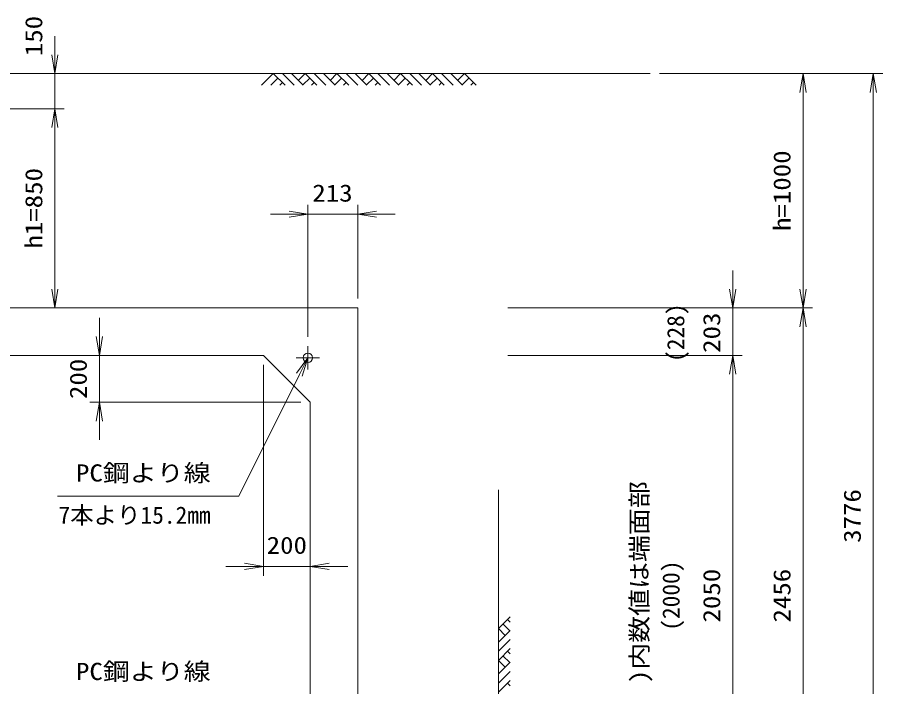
# Model space of a CAD drawing. Units: millimetres at full size. Extents: x 37600 to 71200, y -27760 to -4000.
# Drawn here: x 60550 to 64243, y -19867 to -17010 of the extents above; entities that cross this region are included whole.
import ezdxf
from ezdxf.enums import TextEntityAlignment as Align

# ---------------------------------------------------------------- set-up
doc = ezdxf.new("R2010")
doc.units = ezdxf.units.MM
doc.header["$LTSCALE"] = 80.0044
doc.linetypes.add('CHAIN', pattern=[18.5, 12, -1.5, 3.5, -1.5])
for name, color, linetype, lineweight in [('0_2', 4, 'Continuous', 13), ('寸法', 6, 'Continuous', 13), ('ﾊｯﾁﾝｸﾞ', 4, 'Continuous', 9)]:
    doc.layers.add(name, color=color, linetype=linetype, lineweight=lineweight)
doc.styles.add('ＭＳ ゴシック', font='')
doc.styles.get('ＭＳ ゴシック').set_extended_font_data('MS Gothic')

# ---------------------------------------------------------------- blocks, each defined once
blk = doc.blocks.new('open_arrow')
at = {"color": 0, "linetype": 'Continuous', "lineweight": -2}
blk.add_lwpolyline([(7.5, 1.25), (0, 0), (7.5, -1.25)], dxfattribs=at)

msp = doc.modelspace()

# ---------------------------------------------------------------- linework, layer by layer
at = {"layer": '0_2'}
msp.add_line((63250, -17250), (57150, -17250), dxfattribs=at)
at = {"layer": '0_2', "color": 2, "linetype": 'CHAIN'}
for p, q in [((61790, -18413), (61790, -18513)), ((61840, -18463), (61740, -18463))]:
    msp.add_line(p, q, dxfattribs=at)
at = {"layer": '0_2', "color": 3}
for points in [[(58397, -20706), (62003, -20706), (62003, -18250), (58397, -18250)], [(58800, -20503), (61600, -20503), (61800, -20303), (61800, -18653), (61600, -18453), (58800, -18453), (58600, -18653), (58600, -20303)]]:
    msp.add_lwpolyline(points, close=True, dxfattribs=at)
at = {"layer": '0_2'}
msp.add_lwpolyline([(62150, -21026), (62603, -21026), (62603, -19026)], dxfattribs=at)
at = {"layer": '0_2', "color": 3}
msp.add_circle((61790, -18463), 20, dxfattribs=at)
at = {"layer": '寸法'}
for p, q in [((60710, -17560), (60710, -17090)), ((59750, -17250), (60750, -17250)), ((63290, -17250), (64243, -17250)), ((63290, -17250), (63943, -17250)), ((63903, -18250), (63903, -17250)), ((64203, -17250), (64203, -21026)), ((59750, -17400), (60750, -17400)), ((59750, -17400), (60750, -17400)), ((60710, -18250), (60710, -17400)), ((61790, -18373), (61790, -17810)), ((62003, -18210), (62003, -17810)), ((62163, -17850), (61630, -17850)), ((63603, -18613), (63603, -18090)), ((59750, -18250), (60750, -18250)), ((62643, -18250), (63943, -18250)), ((62643, -18250), (63943, -18250)), ((62643, -18250), (63643, -18250)), ((63903, -18250), (63903, -20706)), ((60900, -18293), (60900, -18813)), ((61560, -18453), (60860, -18453)), ((62643, -18453), (63643, -18453)), ((62643, -18453), (63643, -18453)), ((63603, -18453), (63603, -20503)), ((61600, -18493), (61600, -19393)), ((61760, -18653), (60860, -18653)), ((61800, -18693), (61800, -19393)), ((61960, -19353), (61440, -19353))]:
    msp.add_line(p, q, dxfattribs=at)
msp.add_lwpolyline([(61790, -18463), (61754.22, -18534.55), (61495, -19053), (60721.67, -19053)], dxfattribs=at)
at = {"layer": 'ﾊｯﾁﾝｸﾞ'}
for p, q in [((61592.35, -17300), (61642.35, -17250)), ((61631.24, -17300), (61661.8, -17269.44)), ((61642.35, -17250), (61692.35, -17300)), ((61681.24, -17250), (61731.24, -17300)), ((61720.13, -17250), (61770.13, -17300)), ((61749.18, -17279.05), (61778.24, -17250)), ((61768.63, -17298.5), (61797.68, -17269.44)), ((61778.24, -17250), (61828.24, -17300)), ((61817.13, -17250), (61867.13, -17300)), ((61856.02, -17250), (61906.02, -17300)), ((61885.07, -17279.05), (61914.12, -17250)), ((61904.51, -17298.5), (61933.56, -17269.44)), ((61914.12, -17250), (61964.12, -17300)), ((61953.01, -17250), (62003.01, -17300)), ((61991.9, -17250), (62041.9, -17300)), ((62020.95, -17279.05), (62050, -17250)), ((62040.39, -17298.5), (62069.44, -17269.44)), ((62050, -17250), (62100, -17300)), ((62088.89, -17250), (62138.89, -17300)), ((62127.78, -17250), (62177.78, -17300)), ((62156.83, -17279.05), (62185.88, -17250)), ((62176.28, -17298.5), (62205.33, -17269.44)), ((62185.88, -17250), (62235.88, -17300)), ((62224.77, -17250), (62274.77, -17300)), ((62263.66, -17250), (62313.66, -17300)), ((62292.71, -17279.05), (62321.76, -17250)), ((62312.16, -17298.5), (62341.21, -17269.44)), ((62321.76, -17250), (62371.76, -17300)), ((62360.65, -17250), (62410.65, -17300)), ((62399.54, -17250), (62449.54, -17300)), ((62428.59, -17279.05), (62457.65, -17250)), ((62448.04, -17298.5), (62477.09, -17269.44)), ((62457.65, -17250), (62507.65, -17300)), ((61670.13, -17300), (61681.24, -17288.89)), ((61806.02, -17300), (61817.13, -17288.89)), ((61941.9, -17300), (61953.01, -17288.89)), ((62077.78, -17300), (62088.89, -17288.89)), ((62213.66, -17300), (62224.77, -17288.89)), ((62349.54, -17300), (62360.65, -17288.89)), ((62485.43, -17300), (62496.54, -17288.89)), ((62603, -19618.35), (62653, -19568.35)), ((62651.5, -19627.96), (62622.44, -19598.91)), ((62653, -19590.57), (62641.89, -19579.46)), ((62632.05, -19647.41), (62603, -19618.35)), ((62603, -19676.46), (62653, -19626.46)), ((62603, -19715.35), (62653, -19665.35)), ((62603, -19754.24), (62653, -19704.24)), ((62653, -19726.46), (62641.89, -19715.35)), ((62632.05, -19783.29), (62603, -19754.24)), ((62651.5, -19763.84), (62622.44, -19734.79)), ((62603, -19812.34), (62653, -19762.34)), ((62603, -19851.23), (62653, -19801.23)), ((62603, -19890.12), (62653, -19840.12)), ((62653, -19862.34), (62641.89, -19851.23))]:
    msp.add_line(p, q, dxfattribs=at)

# ---------------------------------------------------------------- block references
at = {"layer": '寸法', "xscale": 10.7, "yscale": 10.7}
for p, rotation in [((60710, -17250), 90), ((63903, -17250), 270), ((64203, -17250), 270), ((60710, -17400), 270), ((60710, -17400), 270), ((61790, -17850), 180), ((60710, -18250), 90), ((63603, -18250), 90), ((63903, -18250), 90), ((63903, -18250), 270), ((60900, -18453), 90), ((61790, -18463), 243.4), ((63603, -18453), 270), ((63603, -18453), 270), ((60900, -18653), 270), ((61600, -19353), 180)]:
    msp.add_blockref('open_arrow', p, dxfattribs=dict(at, rotation=rotation))
for p in [(62003, -17850), (61800, -19353)]:
    msp.add_blockref('open_arrow', p, dxfattribs=at)

# ---------------------------------------------------------------- texts
at = {"layer": '寸法', "style": 'ＭＳ ゴシック', "width": 1.15}
for s, p in [('150', (60620, -17090)), ('h=1000', (63813, -17750)), ('h1=850', (60620, -17825)), ('203', (63513, -18356)), ('200', (60810, -18553)), ('3776', (64113, -19138)), ('2050', (63513, -19478)), ('2456', (63813, -19478))]:
    msp.add_text(s, height=73.31, rotation=90, dxfattribs=at).set_placement(p, align=Align.MIDDLE_CENTER)
for s, p in [('213', (61895, -17760)), ('200', (61700, -19263))]:
    msp.add_text(s, height=73.31, dxfattribs=at).set_placement(p, align=Align.MIDDLE_CENTER)
at = {"layer": '寸法', "color": 3, "style": 'ＭＳ ゴシック'}
for s, p in [('(228)', (63323, -18356)), ('(2000)', (63303, -19478))]:
    msp.add_text(s, height=73.31, rotation=90, dxfattribs=at).set_placement(p, align=Align.TOP_CENTER)
at = {"layer": '寸法', "style": 'ＭＳ ゴシック', "width": 1.15}
for p in [(61375, -19013), (61375, -19860)]:
    msp.add_text('PC鋼より線', height=73.31, dxfattribs=at).set_placement(p, align=Align.BOTTOM_RIGHT)
at = {"layer": '寸法', "color": 3, "style": 'ＭＳ ゴシック', "width": 1.15}
msp.add_text('( )内数値は端面部', height=73.31, rotation=90, dxfattribs=at).set_placement((63263, -19478), align=Align.BOTTOM_CENTER)
at = {"layer": '寸法', "color": 3, "style": 'ＭＳ ゴシック'}
msp.add_text('7本より15.2mm', height=73.31, dxfattribs=at).set_placement((61375, -19193), align=Align.BOTTOM_RIGHT)

doc.saveas('drawing.dxf')
